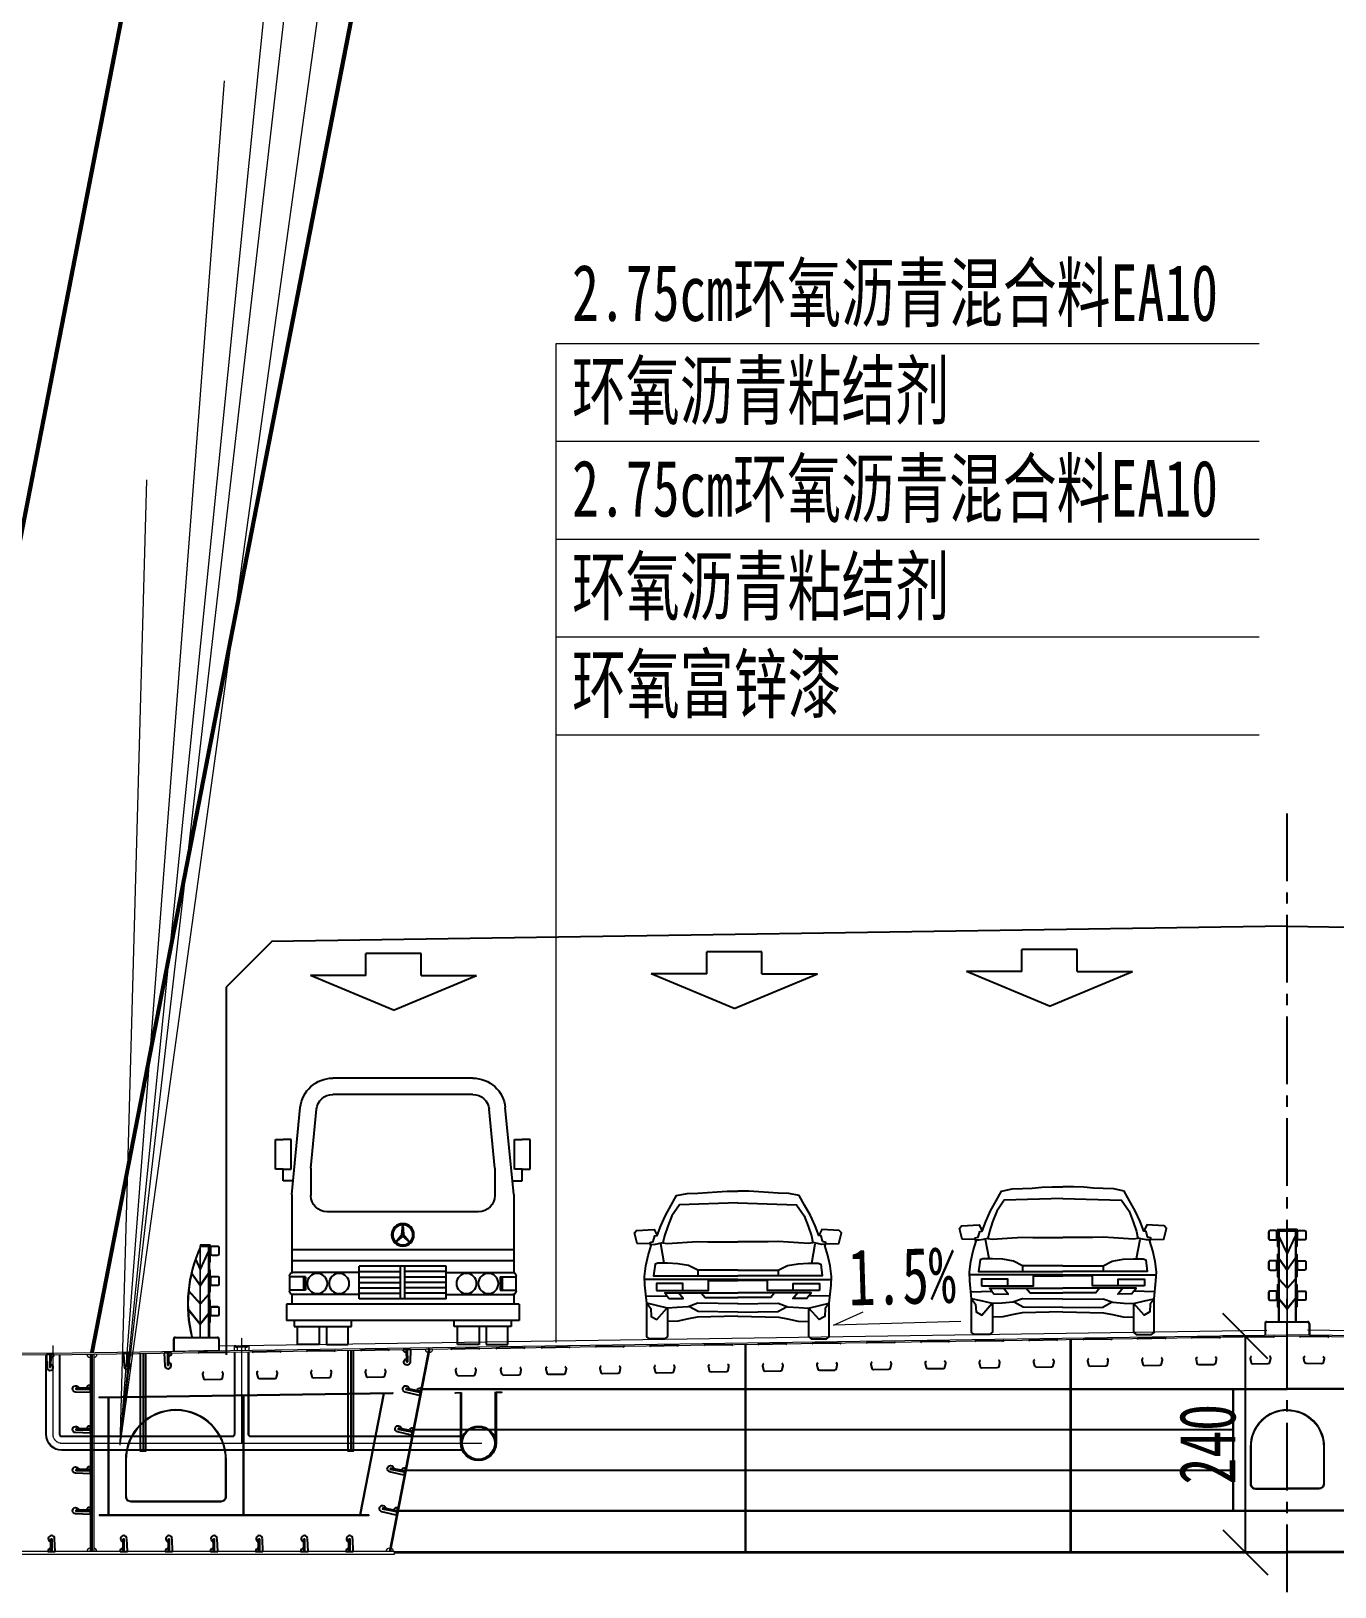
# Model space of a CAD drawing. Extents: x -2611510 to 1021013, y -44073 to 90887.
# Drawn here: x 744282 to 758718, y 38683 to 55914 of the extents above; entities that cross this region are included whole.
import ezdxf

# ---------------------------------------------------------------- set-up
doc = ezdxf.new("R2010")
doc.units = 0
doc.linetypes.add('CENTER', pattern=[2, 1.25, -0.25, 0.25, -0.25])
doc.linetypes.add('CENTER2', pattern=[1.125, 0.75, -0.125, 0.125, -0.125])
doc.layers.get('Defpoints').update_dxf_attribs({"color": 8})
doc.layers.add('Dim', color=4, linetype='Continuous')
doc.layers.add('车', color=4, linetype='Continuous')
for name, color, linetype, lineweight in [('中心线', 2, 'CENTER', 15), ('文字', 7, 'Continuous', 15), ('标注', 3, 'Continuous', 18), ('细实线', 7, 'Continuous', 15), ('钢板粗线', 1, 'Continuous', 25), ('钢板细线', 6, 'Continuous', 15)]:
    doc.layers.add(name, color=color, linetype=linetype, lineweight=lineweight)
doc.styles.add('fs', font='', dxfattribs={"width": 0.7})
doc.styles.get("Standard").update_dxf_attribs({"font": '', "width": 0.7})
doc.styles.get('fs').set_extended_font_data('仿宋_GB2312')
doc.styles.get('Standard').set_extended_font_data('仿宋_GB2312')
doc.dimstyles.new('250-1', dxfattribs={"dimscale": 250, "dimtxt": 2.5, "dimasz": 2, "dimexe": 1, "dimexo": 1, "dimgap": 0, "dimtad": 0, "dimdec": 0, "dimlfac": 0.1, "dimrnd": 0.1, "dimzin": 12, "dimdsep": 46, "dimtxsty": 'Standard', "dimblk": 'OBLIQUE', "dimcen": -1, "dimclrd": 4, "dimclre": 256, "dimclrt": 4, "dimadec": 4, "dimazin": 0, "dimtp": 2, "dimtm": 3, "dimtfac": 0.5, "dimtdec": 0, "dimtmove": 2, "dimatfit": 3, "dimldrblk": 'OBLIQUE', "dimfxl": 5, "dimfxlon": 1, "dimtvp": 0.7, "dimtolj": 1, "dimtzin": 12, "dimarcsym": 0})

# ---------------------------------------------------------------- blocks, each defined once
blk = doc.blocks.new('A$C1F375032')
at = {"layer": '车', "ltscale": 1000}
for p, q in [((-0.838, 1.048), (-0.838, 1.716)), ((-0.838, 1.716), (0.838, 1.716)), ((0.838, 1.048), (0.838, 1.716)), ((0, 0), (-2.524, 1.048)), ((-0.838, 1.048), (-2.524, 1.048)), ((0, 0), (2.524, 1.048)), ((0.838, 1.048), (2.524, 1.048))]:
    blk.add_line(p, q, dxfattribs=at)
blk = doc.blocks.new('CAMRY-F')
at = {"color": 150}
for p, q in [((-0.718, 0.751), (-0.754, 0.941)), ((0.747, 0.751), (0.783, 0.941))]:
    blk.add_line(p, q, dxfattribs=at)
for points in [[(0.015, 0.347), (-0.386, 0.352), (-0.482, 0.317), (-0.591, 0.308), (-0.687, 0.304), (-0.797, 0.33), (-0.893, 0.352), (-0.91, 0.531), (-0.914, 0.618), (-0.901, 0.723), (-0.879, 0.827), (-0.849, 0.924), (-0.858, 0.941), (-0.988, 0.945), (-1.015, 1.05), (-0.993, 1.076), (-0.818, 1.085), (-0.788, 1.024), (-0.753, 1.12), (-0.705, 1.225), (-0.648, 1.325), (-0.596, 1.421), (-0.491, 1.443), (-0.386, 1.447), (-0.29, 1.452), (-0.194, 1.46), (-0.094, 1.465), (0.014, 1.465)], [(0.013, 0.347), (0.415, 0.352), (0.511, 0.317), (0.62, 0.308), (0.716, 0.304), (0.825, 0.33), (0.921, 0.352), (0.939, 0.531), (0.943, 0.618), (0.93, 0.723), (0.908, 0.827), (0.878, 0.924), (0.886, 0.941), (1.017, 0.945), (1.043, 1.05), (1.021, 1.076), (0.847, 1.085), (0.817, 1.024), (0.782, 1.12), (0.734, 1.225), (0.677, 1.325), (0.624, 1.421), (0.52, 1.443), (0.415, 1.447), (0.319, 1.452), (0.223, 1.46), (0.123, 1.465), (0.014, 1.465)], [(0.014, 1.349), (-0.568, 1.331), (-0.644, 1.221), (-0.684, 1.117), (-0.716, 1.021), (-0.731, 0.951), (-0.688, 0.944), (-0.588, 0.951), (-0.489, 0.959), (-0.385, 0.964), (-0.284, 0.961), (0.014, 0.961)], [(0.014, 1.349), (0.596, 1.331), (0.673, 1.221), (0.712, 1.117), (0.745, 1.021), (0.759, 0.951), (0.717, 0.944), (0.616, 0.951), (0.517, 0.959), (0.414, 0.964), (0.313, 0.961), (0.014, 0.961)], [(-0.859, 0.939), (-0.859, 0.956), (-0.827, 0.964), (-0.812, 1.021), (-0.788, 1.024)], [(-0.859, 0.939), (-0.817, 0.936), (-0.775, 0.944), (-0.731, 0.954)], [(0.888, 0.939), (0.846, 0.936), (0.804, 0.944), (0.759, 0.954)], [(0.888, 0.939), (0.888, 0.956), (0.856, 0.964), (0.841, 1.021), (0.817, 1.024)], [(-0.386, 0.679), (-0.476, 0.727), (-0.583, 0.744), (-0.686, 0.749), (-0.783, 0.749), (-0.808, 0.739), (-0.824, 0.624), (-0.386, 0.624)], [(0.014, 0.679), (-0.386, 0.679), (-0.386, 0.624), (0.014, 0.624)], [(0.014, 0.679), (0.415, 0.679), (0.415, 0.624), (0.014, 0.624)], [(0.415, 0.679), (0.505, 0.727), (0.612, 0.744), (0.715, 0.749), (0.812, 0.749), (0.837, 0.739), (0.852, 0.624), (0.414, 0.624)], [(0.014, 0.589), (-0.911, 0.589)], [(-0.533, 0.479), (-0.279, 0.479), (-0.279, 0.579), (0.014, 0.579)], [(0.014, 0.589), (0.94, 0.589)], [(0.562, 0.479), (0.307, 0.479), (0.307, 0.579), (0.014, 0.579)], [(-0.899, 0.422), (-0.692, 0.426), (-0.714, 0.456), (0.014, 0.456)], [(-0.687, 0.304), (-0.687, 0.02), (-0.714, -0.002), (-0.866, -0.002), (-0.893, 0.016), (-0.893, 0.352)], [(-0.893, 0.352), (-0.853, 0.299), (-0.849, 0.221), (-0.792, 0.19), (-0.692, 0.304)], [(-0.692, 0.426), (-0.671, 0.4), (-0.53, 0.399), (-0.576, 0.456)], [(0.014, 0.264), (-0.382, 0.269), (-0.469, 0.317)], [(-0.35, 0.456), (-0.312, 0.409), (0.014, 0.409)], [(0.378, 0.456), (0.341, 0.409), (0.014, 0.409)], [(0.928, 0.422), (0.72, 0.426), (0.742, 0.456), (0.014, 0.456)], [(0.014, 0.264), (0.411, 0.269), (0.498, 0.317)], [(0.72, 0.426), (0.7, 0.4), (0.559, 0.399), (0.605, 0.456)], [(0.716, 0.304), (0.716, 0.02), (0.742, -0.002), (0.895, -0.002), (0.921, 0.016), (0.921, 0.352)], [(0.921, 0.352), (0.882, 0.299), (0.878, 0.221), (0.821, 0.19), (0.72, 0.304)], [(0.014, 0.222), (-0.39, 0.212), (-0.478, 0.195), (-0.583, 0.173), (-0.687, 0.169)], [(0.014, 0.222), (0.419, 0.212), (0.507, 0.195), (0.612, 0.173), (0.716, 0.169)]]:
    blk.add_lwpolyline(points, dxfattribs=at)
for points in [[(-0.796, 0.479), (-0.533, 0.479), (-0.533, 0.547), (-0.796, 0.547)], [(0.825, 0.479), (0.562, 0.479), (0.562, 0.547), (0.825, 0.547)]]:
    blk.add_lwpolyline(points, close=True, dxfattribs=at)
blk = doc.blocks.new('_Oblique')
at = {"color": 0, "linetype": 'ByBlock', "lineweight": -2}
blk.add_line((-0.5, -0.5), (0.5, 0.5), dxfattribs=at)
blk = doc.blocks.new('*D164')
at = {"layer": 'Defpoints', "color": 0, "transparency": 16777216}
for p in [(758191, 41460), (757726, 39066), (758191, 39066)]:
    blk.add_point(p, dxfattribs=at)
at = {"layer": 'Dim', "lineweight": -2, "transparency": 16777216}
for p, q in [((757941, 41460), (757476, 41460)), ((757941, 39066), (757476, 39066))]:
    blk.add_line(p, q, dxfattribs=at)
at = {"layer": 'Dim', "color": 4, "lineweight": -2, "transparency": 16777216}
blk.add_line((757726, 41460), (757726, 39066), dxfattribs=at)
at = {"layer": 'Dim', "color": 4, "lineweight": -2, "transparency": 16777216, "xscale": 500, "yscale": 500, "zscale": 500}
for p, rotation in [((757726, 41460), 90), ((757726, 39066), 270)]:
    blk.add_blockref('_Oblique', p, dxfattribs=dict(at, rotation=rotation))
at = {"layer": 'Dim', "color": 4, "transparency": 16777216, "insert": (757310, 40263), "char_height": 625, "attachment_point": 5, "rotation": 90}
blk.add_mtext('\\A1;240', dxfattribs=at)
blk = doc.blocks.new('U型肋1')
at = {"layer": 'Defpoints'}
blk.add_line((-160, 0), (160, 0), dxfattribs=at)
at = {"layer": '钢板粗线', "color": 6}
for p, q in [((148, -10), (160, 0)), ((-148, -10), (-160, 0))]:
    blk.add_line(p, q, dxfattribs=at)
blk.add_lwpolyline([(-99, -220, 0.414266), (-114, -245), (-104, -285, 0.348876), (-85, -300), (85, -300, 0.348876), (104, -285), (114, -245, 0.414091), (99, -220, 0.414091)], format="xyb", dxfattribs=at)
blk = doc.blocks.new('12-140加劲 有过焊孔')
at = {"layer": 'Defpoints'}
blk.add_line((0, 0), (0, 140), dxfattribs=at)
at = {"layer": '钢板粗线', "color": 7}
for p, q in [((-6, 0), (-6, 140)), ((-6, 140), (6, 140)), ((6, 0), (6, 140)), ((41, 0), (35, 141)), ((-41, 0), (41, 0))]:
    blk.add_line(p, q, dxfattribs=at)
for centre, start, end in [((0, 140), 2.441, 260.1291), ((-6, 0), 90, 180)]:
    blk.add_arc(centre, 35, start, end, dxfattribs=at)
blk = doc.blocks.new('14-160加劲 有过焊孔')
at = {"layer": 'Defpoints'}
blk.add_line((38609, 31489), (38609, 31649), dxfattribs=at)
at = {"layer": '钢板粗线', "color": 7}
for p, q in [((38602, 31489), (38602, 31649)), ((38602, 31649), (38616, 31649)), ((38616, 31489), (38616, 31649)), ((38651, 31489), (38644, 31651)), ((38567, 31489), (38651, 31489))]:
    blk.add_line(p, q, dxfattribs=at)
for centre, start, end in [((38609, 31649), 2.4932, 258.463), ((38602, 31489), 90, 180)]:
    blk.add_arc(centre, 35, start, end, dxfattribs=at)
blk = doc.blocks.new('边护栏')
at = {"color": 1}
for p, q in [((-13, 765), (-60, 866)), ((-13, 774), (-58, 871)), ((100, 1030), (-13, 1030)), ((-13, 1030), (-13, 1020)), ((-13, 10), (-13, 1020)), ((90, 1020), (-13, 1020)), ((90, 1008), (-13, 1008)), ((-10, 10), (-10, 1020)), ((-8, 10), (-8, 1008)), ((-8, 774), (78, 958)), ((-8, 765), (78, 948)), ((-8, 755), (78, 939)), ((78, 1008), (78, 10)), ((90, 1020), (90, 10)), ((100, 1030), (100, 840)), ((-10, 573), (-105, 709)), ((-13, 583), (-104, 714)), ((-13, 590), (-103, 719)), ((-13, 755), (-62, 860)), ((-10, 573), (78, 698)), ((-8, 590), (78, 712)), ((-8, 583), (78, 705)), ((90, 840), (100, 840)), ((90, 755), (100, 755)), ((100, 755), (100, 505)), ((-13, 380), (-137, 518)), ((-13, 386), (-136, 524)), ((-13, 374), (-137, 513)), ((-8, 386), (78, 481)), ((-8, 380), (78, 475)), ((-8, 374), (78, 469)), ((90, 505), (100, 505)), ((90, 420), (100, 420)), ((100, 420), (100, 170)), ((-13, 160), (-143, 321)), ((-13, 154), (-143, 315)), ((-13, 147), (-143, 308)), ((-8, 160), (78, 265)), ((-8, 154), (78, 259)), ((-8, 147), (78, 253)), ((-285, 10), (175, 10)), ((-285, 0), (175, 0)), ((90, 170), (100, 170)), ((-310, -15), (-310, -150)), ((200, -141), (-310, -150)), ((-300, -15), (-300, -150)), ((190, -15), (190, -141)), ((200, -15), (200, -141))]:
    blk.add_line(p, q, dxfattribs=at)
for points in [[(200, 1000), (200, 930, -0.414214), (180, 910), (120, 910, -0.414214), (100, 930), (100, 1000, -0.414214), (120, 1020), (180, 1020, -0.414214)], [(192, 1000), (192, 930, -0.414214), (180, 918), (120, 918, -0.414214), (108, 930), (108, 1000, -0.414214), (120, 1012), (180, 1012, -0.414214)], [(200, 665), (200, 595, -0.414214), (180, 575), (120, 575, -0.414214), (100, 595), (100, 665, -0.414214), (120, 685), (180, 685, -0.414214)], [(192, 665), (192, 595, -0.414214), (180, 583), (120, 583, -0.414214), (108, 595), (108, 665, -0.414214), (120, 677), (180, 677, -0.414214)], [(200, 330), (200, 260, -0.414214), (180, 240), (120, 240, -0.414214), (100, 260), (100, 330, -0.414214), (120, 350), (180, 350, -0.414214)], [(192, 330), (192, 260, -0.414214), (180, 248), (120, 248, -0.414214), (108, 260), (108, 330, -0.414214), (120, 342), (180, 342, -0.414214)]]:
    blk.add_lwpolyline(points, format="xyb", close=True, dxfattribs=at)
for centre, radius, start, end in [((1346, 372), 1500, 154.8932, 193.9471), ((1346, 372), 1490, 155.7268, 194.0427), ((-285, -15), 25, 90, 180), ((175, -15), 25, 360, 90), ((175, -15), 15, 360, 90), ((-285, -15), 15, 90, 180)]:
    blk.add_arc(centre, radius, start, end, dxfattribs=at)
blk = doc.blocks.new('中护栏')
at = {"color": 1}
for p, q in [((-110, 1030), (0, 1030)), ((-110, 1030), (-110, 840)), ((-100, 1020), (0, 1020)), ((-100, 1020), (-100, 10)), ((-100, 1008), (100, 1008)), ((-88, 1008), (-88, 10)), ((-2, 774), (-88, 958)), ((-2, 765), (-88, 948)), ((-2, 755), (-88, 939)), ((-2, 10), (-2, 1008)), ((110, 1030), (0, 1030)), ((0, 1020), (0, 1030)), ((100, 1020), (0, 1020)), ((0, 10), (0, 1008)), ((3, 10), (3, 1008)), ((3, 774), (88, 958)), ((3, 765), (88, 948)), ((3, 755), (88, 939)), ((88, 1008), (88, 10)), ((100, 1020), (100, 10)), ((110, 1030), (110, 840)), ((-110, 840), (-100, 840)), ((-110, 755), (-110, 505)), ((-110, 755), (-100, 755)), ((-2, 590), (-88, 712)), ((-2, 583), (-88, 705)), ((0, 573), (-88, 698)), ((0, 573), (88, 698)), ((3, 590), (88, 712)), ((3, 583), (88, 705)), ((100, 840), (110, 840)), ((100, 755), (110, 755)), ((110, 755), (110, 505)), ((-110, 505), (-100, 505)), ((-110, 420), (-110, 170)), ((-110, 420), (-100, 420)), ((-2, 386), (-88, 481)), ((-2, 380), (-88, 475)), ((-2, 374), (-88, 469)), ((3, 386), (88, 481)), ((3, 380), (88, 475)), ((3, 374), (88, 469)), ((100, 505), (110, 505)), ((100, 420), (110, 420)), ((110, 420), (110, 170)), ((-2, 160), (-88, 265)), ((-2, 154), (-88, 259)), ((-2, 147), (-88, 253)), ((3, 160), (88, 265)), ((3, 154), (88, 259)), ((3, 147), (88, 253)), ((-225, 10), (225, 10)), ((-225, 0), (225, 0)), ((-110, 170), (-100, 170)), ((100, 170), (110, 170)), ((-250, -15), (-250, -140)), ((-240, -15), (-240, -140)), ((240, -15), (240, -140)), ((250, -15), (250, -140))]:
    blk.add_line(p, q, dxfattribs=at)
for points in [[(-210, 1000), (-210, 930, 0.414214), (-190, 910), (-130, 910, 0.414214), (-110, 930), (-110, 1000, 0.414214), (-130, 1020), (-190, 1020, 0.414214)], [(-202, 1000), (-202, 930, 0.414214), (-190, 918), (-130, 918, 0.414214), (-118, 930), (-118, 1000, 0.414214), (-130, 1012), (-190, 1012, 0.414214)], [(210, 1000), (210, 930, -0.414214), (190, 910), (130, 910, -0.414214), (110, 930), (110, 1000, -0.414214), (130, 1020), (190, 1020, -0.414214)], [(202, 1000), (202, 930, -0.414214), (190, 918), (130, 918, -0.414214), (118, 930), (118, 1000, -0.414214), (130, 1012), (190, 1012, -0.414214)], [(-210, 665), (-210, 595, 0.414214), (-190, 575), (-130, 575, 0.414214), (-110, 595), (-110, 665, 0.414214), (-130, 685), (-190, 685, 0.414214)], [(-202, 665), (-202, 595, 0.414214), (-190, 583), (-130, 583, 0.414214), (-118, 595), (-118, 665, 0.414214), (-130, 677), (-190, 677, 0.414214)], [(210, 665), (210, 595, -0.414214), (190, 575), (130, 575, -0.414214), (110, 595), (110, 665, -0.414214), (130, 685), (190, 685, -0.414214)], [(202, 665), (202, 595, -0.414214), (190, 583), (130, 583, -0.414214), (118, 595), (118, 665, -0.414214), (130, 677), (190, 677, -0.414214)], [(-210, 330), (-210, 260, 0.414214), (-190, 240), (-130, 240, 0.414214), (-110, 260), (-110, 330, 0.414214), (-130, 350), (-190, 350, 0.414214)], [(210, 330), (210, 260, -0.414214), (190, 240), (130, 240, -0.414214), (110, 260), (110, 330, -0.414214), (130, 350), (190, 350, -0.414214)], [(-202, 330), (-202, 260, 0.414214), (-190, 248), (-130, 248, 0.414214), (-118, 260), (-118, 330, 0.414214), (-130, 342), (-190, 342, 0.414214)], [(202, 330), (202, 260, -0.414214), (190, 248), (130, 248, -0.414214), (118, 260), (118, 330, -0.414214), (130, 342), (190, 342, -0.414214)]]:
    blk.add_lwpolyline(points, format="xyb", close=True, dxfattribs=at)
for centre, radius, start, end in [((-225, -15), 25, 90, 180), ((-225, -15), 15, 90, 180), ((225, -15), 25, 360, 90), ((225, -15), 15, 360, 90)]:
    blk.add_arc(centre, radius, start, end, dxfattribs=at)
blk = doc.blocks.new('排水')
at = {"layer": 'Defpoints', "color": 8}
for p, q in [((-3170, -64), (-3170, -1144)), ((-870, -29), (-870, -1144))]:
    blk.add_line(p, q, dxfattribs=at)
at = {"layer": '中心线', "color": 8, "ltscale": 0.3}
for p, q in [((-4170, 24), (-4170, -958)), ((-2080, 108), (-2080, -1058)), ((-4070, -1058), (580, -1058))]:
    blk.add_line(p, q, dxfattribs=at)
blk.add_arc((-4070, -958), 100, 180, 270, dxfattribs=at)
at = {"layer": '细实线', "color": 8}
for p, q in [((-4250, -78), (-4250, -958)), ((-4242, -79), (-4242, -958)), ((-4098, -77), (-4098, -958)), ((-4090, -77), (-4090, -958)), ((-2160, -48), (-2160, -958)), ((-2152, -48), (-2152, -958)), ((-2008, -46), (-2008, -958)), ((-2000, -46), (-2000, -958)), ((-4070, -978), (-2180, -978)), ((-4070, -986), (-2180, -986)), ((-1980, -978), (374, -978)), ((-1980, -986), (370, -986)), ((-4070, -1130), (370, -1130)), ((-4070, -1138), (374, -1138))]:
    blk.add_line(p, q, dxfattribs=at)
for points in [[(-2124, -33), (-2124, 2), (-2144, 2), (-2144, 18), (-2160, 18), (-2160, -32)], [(-2036, -30), (-2036, 5), (-2016, 5), (-2016, 21), (-2000, 21), (-2000, -30)]]:
    blk.add_lwpolyline(points, dxfattribs=at)
blk.add_lwpolyline([(-2144, 18), (-2016, 20), (-2016, 5), (-2144, 3)], close=True, dxfattribs=at)
for centre, radius, start, end in [((-4070, -958), 180, 180, 270), ((-4070, -958), 172, 180, 270), ((-4070, -958), 28, 180, 270), ((-4070, -958), 20, 180, 270), ((-2180, -958), 20, 270, 0), ((-2180, -958), 28, 270, 0), ((-1980, -958), 28, 180, 270), ((-1980, -958), 20, 180, 270)]:
    blk.add_arc(centre, radius, start, end, dxfattribs=at)
at = {"layer": '钢板粗线', "color": 8}
for p, q in [((356, -1058), (356, -497)), ((733, -1058), (733, -491))]:
    blk.add_line(p, q, dxfattribs=at)
for points in [[(-3203, -64), (-3203, -1144), (-3138, -1144), (-3138, -63)], [(-903, -30), (-903, -1144), (-838, -1144), (-838, -29)]]:
    blk.add_lwpolyline(points, dxfattribs=at)
blk.add_lwpolyline([(799, -490), (799, -496), (739, -497), (739, -1058, -1), (350, -1058), (350, -503), (290, -504), (290, -498)], format="xyb", dxfattribs=at)
for radius in [188, 180]:
    blk.add_circle((544, -1058), radius, dxfattribs=at)
blk = doc.blocks.new('hghgh')
at = {"color": 7, "linetype": 'Continuous'}
for p, q in [((3039.592, 71.265), (3047.345, 71.265)), ((3039.591, 70.361), (3047.345, 70.361)), ((3037.321, 64.82), (3037.792, 69.634)), ((3038.371, 66.275), (3038.691, 69.546)), ((3048.564, 66.275), (3048.244, 69.546)), ((3049.614, 64.82), (3049.143, 69.634)), ((3036.418, 66.229), (3036.418, 67.865)), ((3036.418, 67.865), (3036.85, 67.865)), ((3037.283, 67.865), (3036.85, 67.865)), ((3037.283, 66.229), (3037.283, 67.865)), ((3049.653, 66.229), (3049.653, 67.865)), ((3049.653, 67.865), (3050.085, 67.865)), ((3050.518, 67.865), (3050.085, 67.865)), ((3050.518, 66.229), (3050.518, 67.865)), ((3036.85, 66.229), (3036.418, 66.229)), ((3036.85, 66.229), (3037.283, 66.229)), ((3036.85, 65.581), (3036.85, 66.229)), ((3037.396, 65.581), (3036.85, 65.581)), ((3049.54, 65.581), (3050.085, 65.581)), ((3050.085, 66.229), (3049.653, 66.229)), ((3050.085, 65.581), (3050.085, 66.229)), ((3050.085, 66.229), (3050.518, 66.229)), ((3037.321, 64.82), (3037.321, 60.485)), ((3049.614, 64.82), (3049.614, 60.485)), ((3039.274, 63.866), (3047.661, 63.866)), ((3037.321, 61.759), (3049.614, 61.759)), ((3037.201, 60.314), (3037.201, 59.471)), ((3037.321, 61.156), (3049.614, 61.156)), ((3041.059, 60.855), (3045.877, 60.855)), ((3041.059, 60.554), (3043.347, 60.554)), ((3045.877, 60.554), (3043.588, 60.554)), ((3049.735, 60.314), (3049.735, 59.471)), ((3037.963, 60.254), (3037.963, 59.531)), ((3038.083, 60.254), (3038.083, 59.531)), ((3041.059, 60.253), (3043.347, 60.253)), ((3041.059, 59.952), (3043.347, 59.952)), ((3041.059, 59.651), (3043.347, 59.651)), ((3045.877, 60.253), (3043.588, 60.253)), ((3045.877, 59.952), (3043.588, 59.952)), ((3045.877, 59.651), (3043.588, 59.651)), ((3048.852, 60.254), (3048.852, 59.531)), ((3048.973, 60.254), (3048.973, 59.531)), ((3037.02, 58.748), (3049.915, 58.748)), ((3037.02, 58.748), (3037.02, 57.844)), ((3037.321, 59.301), (3037.321, 58.748)), ((3041.059, 59.35), (3043.347, 59.35)), ((3041.059, 59.049), (3045.877, 59.049)), ((3045.877, 59.35), (3043.588, 59.35)), ((3049.614, 59.301), (3049.614, 58.748)), ((3049.915, 58.748), (3049.915, 57.844)), ((3037.02, 57.844), (3049.915, 57.844)), ((3037.46, 57.844), (3037.46, 57.513)), ((3040.625, 57.513), (3040.625, 57.844)), ((3046.311, 57.513), (3046.311, 57.844)), ((3049.476, 57.844), (3049.476, 57.513)), ((3037.46, 57.513), (3040.625, 57.513)), ((3037.646, 56.515), (3037.646, 57.513)), ((3038.845, 57.513), (3038.845, 56.515)), ((3039.24, 57.513), (3039.24, 56.515)), ((3040.438, 56.515), (3040.438, 57.513)), ((3049.476, 57.513), (3046.311, 57.513)), ((3046.497, 56.515), (3046.497, 57.513)), ((3047.696, 57.513), (3047.696, 56.515)), ((3048.091, 57.513), (3048.091, 56.515)), ((3049.289, 56.515), (3049.289, 57.513)), ((3038.845, 56.515), (3037.646, 56.515)), ((3039.24, 56.515), (3040.438, 56.515)), ((3047.696, 56.515), (3046.497, 56.515)), ((3048.091, 56.515), (3049.289, 56.515))]:
    blk.add_line(p, q, dxfattribs=at)
at = {"color": 7}
for p, q in [((3038.371, 66.275), (3038.371, 64.769)), ((3048.564, 66.275), (3048.564, 64.769)), ((3041.059, 60.495), (3037.381, 60.495)), ((3041.059, 59.049), (3041.059, 60.855)), ((3043.347, 59.049), (3043.347, 60.855)), ((3043.588, 59.049), (3043.588, 60.855)), ((3043.588, 59.049), (3043.588, 60.855)), ((3045.877, 59.049), (3045.877, 60.855)), ((3045.877, 60.495), (3049.554, 60.495)), ((3038.083, 60.254), (3037.201, 60.254)), ((3038.083, 59.531), (3037.201, 59.531)), ((3048.852, 60.254), (3049.735, 60.254)), ((3048.852, 59.531), (3049.735, 59.531)), ((3041.059, 59.291), (3037.381, 59.291)), ((3045.877, 59.291), (3049.554, 59.291))]:
    blk.add_line(p, q, dxfattribs=at)
blk.add_lwpolyline([(3043.468, 62.521), (3043.863, 62.19), (3043.515, 62.604), (3043.468, 63.144), (3043.421, 62.604), (3043.073, 62.19)], close=True, dxfattribs=at)
for centre, radius in [((3043.468, 62.585), 0.619), ((3043.468, 62.585), 0.559), ((3038.731, 59.893), 0.559), ((3039.941, 59.893), 0.559), ((3046.994, 59.893), 0.559), ((3048.205, 59.893), 0.559)]:
    blk.add_circle(centre, radius, dxfattribs=at)
at = {"color": 7, "linetype": 'Continuous'}
for centre, radius, start, end in [((3039.59, 69.458), 1.807, 89.9254, 174.41387), ((3047.345, 69.458), 1.807, 5.58613, 90), ((3039.59, 69.458), 0.903, 89.9254, 174.41387), ((3047.345, 69.458), 0.903, 5.58613, 90)]:
    blk.add_arc(centre, radius, start, end, dxfattribs=at)
at = {"color": 7}
for centre, radius, start, end in [((3039.274, 64.769), 0.903, 180, 270), ((3047.661, 64.769), 0.903, 270, 0), ((3037.381, 60.314), 0.181, 90, 180), ((3049.554, 60.314), 0.181, 0, 90), ((3037.381, 59.471), 0.181, 180, 270), ((3049.554, 59.471), 0.181, 270, 0)]:
    blk.add_arc(centre, radius, start, end, dxfattribs=at)

msp = doc.modelspace()

# ---------------------------------------------------------------- linework, layer by layer
for p, q in [((748561.8, 73000.7), (742398.2, 41291.9)), ((748586.2, 73000.7), (742422.6, 41291.7)), ((751108.6, 73000.7), (744942.3, 41277.7)), ((751133, 73000.7), (744966.8, 41278.1))]:
    msp.add_line(p, q)
at = {"color": 8}
for p, q in [((748574, 73000.7), (742410.4, 41291.8)), ((751120.8, 73000.7), (744954.5, 41277.9)), ((751120.8, 73000.7), (744954.5, 41277.9)), ((758190.8, 46000.6), (746944.6, 45831.9)), ((758190.8, 46000.6), (769437, 45831.9)), ((746948.8, 45832), (746440.8, 45324)), ((746440.8, 45324), (746440.8, 41253.9))]:
    msp.add_line(p, q, dxfattribs=at)
at = {"lineweight": 15}
for p in [(749653, 72000.7), (747834, 62642.7), (747177, 59262.7), (746418.9, 55362.7), (745560, 50943.7)]:
    msp.add_line(p, (745264.8, 40253.6), dxfattribs=at)
at = {"color": 6, "linetype": 'CENTER2', "ltscale": 1000}
msp.add_line((758190.8, 22875.5), (758190.8, 47296), dxfattribs=at)
at = {"layer": 'Defpoints'}
for p, q in [((752190.6, 41370.4), (752190.6, 39076.4)), ((755790.6, 41424.4), (755790.6, 39076.4)), ((748691.1, 41333.9), (748252.3, 39076.4)), ((748602.1, 40876.4), (758191.1, 40876.4)), ((757590.8, 40876.4), (757590.8, 39526.4)), ((767779.5, 40876.4), (758190.6, 40876.4)), ((748514.7, 40426.4), (757590.8, 40426.4)), ((748427.2, 39976.4), (757590.8, 39976.4)), ((748339.7, 39526.4), (758191.1, 39526.4)), ((768041.9, 39526.4), (758190.6, 39526.4))]:
    msp.add_line(p, q, dxfattribs=at)
at = {"layer": 'Defpoints', "color": 8}
for p, q in [((744955.3, 41259.1), (744955.3, 39076.4)), ((745035.6, 40783.1), (748286, 40831.8)), ((745135.6, 40784.6), (745135.6, 39476.4)), ((746635.3, 39481.4), (746635.3, 40807.1)), ((748185.7, 40830.3), (747922.5, 39476.4)), ((748022.5, 39476.4), (745035.6, 39476.4))]:
    msp.add_line(p, q, dxfattribs=at)
at = {"layer": '文字'}
for p, q in [((750096, 41391.6), (750096, 52454.7)), ((750096, 52454.7), (757878.5, 52454.7)), ((750096, 51371.3), (757878.5, 51371.3)), ((750096, 50288), (757878.5, 50288)), ((750096, 49204.7), (757878.5, 49204.7)), ((750096, 48121.3), (757878.5, 48121.3)), ((753167.4, 41580.5), (753494.2, 41728.6)), ((754577.1, 41621.8), (753167.4, 41580.5))]:
    msp.add_line(p, q, dxfattribs=at)
at = {"layer": '钢板细线'}
for p, q in [((752184.6, 41370.4), (752184.6, 39076.4)), ((752196.6, 41370.5), (752196.6, 39076.4)), ((755784.6, 41424.4), (755784.6, 39076.4)), ((755796.6, 41424.5), (755796.6, 39076.4)), ((748680.8, 41317.8), (748245.1, 39076.4)), ((748695.1, 41318), (748259.4, 39076.4)), ((748608.3, 40871.4), (758191.1, 40871.4)), ((748610.2, 40881.4), (758191.1, 40881.4)), ((757585.8, 40871.4), (757585.8, 39531.4)), ((757595.8, 40871.4), (757595.8, 39531.4)), ((767771.4, 40881.4), (758190.6, 40881.4)), ((767773.4, 40871.4), (758190.6, 40871.4)), ((745035.5, 40788.1), (748285.9, 40836.8)), ((745035.7, 40778.1), (745035.5, 40788.1)), ((745035.7, 40778.1), (748286.1, 40826.8)), ((745130.6, 40779.5), (745130.6, 39481.4)), ((745140.6, 40779.6), (745140.6, 39481.4)), ((746630.3, 39481.4), (746630.3, 40802)), ((746640.3, 39481.4), (746640.3, 40802.1)), ((748179.6, 40825.2), (747918.4, 39481.4)), ((748189.8, 40825.4), (747928.6, 39481.4)), ((748285.9, 40836.8), (748286.1, 40826.8)), ((748520.8, 40421.4), (757585.8, 40421.4)), ((748522.8, 40431.4), (757585.8, 40431.4)), ((748435.3, 39981.4), (757585.8, 39981.4)), ((748433.4, 39971.4), (757585.8, 39971.4)), ((748022.5, 39481.4), (745035.6, 39481.4)), ((745035.6, 39481.4), (745035.6, 39471.4)), ((748022.5, 39471.4), (745035.6, 39471.4)), ((748022.5, 39481.4), (748022.5, 39471.4)), ((748345.9, 39521.4), (758191.1, 39521.4)), ((748347.8, 39531.4), (758191.1, 39531.4)), ((768033.8, 39531.4), (758190.6, 39531.4)), ((768035.8, 39521.4), (758190.6, 39521.4)), ((748302.3, 39076.4), (739606.3, 39076.4)), ((748302.3, 39040.4), (739606.3, 39040.4)), ((748302.3, 39076.4), (748302.3, 39040.4)), ((748302.3, 39076.4), (758191.1, 39076.4)), ((748302.3, 39060.4), (758191.1, 39060.4)), ((768079.4, 39076.4), (758190.6, 39076.4)), ((768079.4, 39060.4), (758190.6, 39060.4))]:
    msp.add_line(p, q, dxfattribs=at)
at = {"layer": '钢板细线', "color": 3}
for p, q in [((744935.3, 41258.8), (744935.3, 39076.4)), ((744975.3, 41259.4), (744975.3, 39076.4))]:
    msp.add_line(p, q, dxfattribs=at)
at = {"layer": '钢板细线', "elevation": 0}
for points in [[(746365.8, 41354.1), (757965.8, 41528.1)], [(770015.8, 41354.1), (758415.8, 41528.1)], [(735441.1, 41361.6), (744491.1, 41270.9), (758190.8, 41476.4)], [(735441.1, 41345.6), (744491.1, 41254.9), (758190.8, 41460.4)], [(780940.6, 41361.6), (771890.6, 41270.9), (758190.8, 41476.4)], [(780940.6, 41345.6), (771890.5, 41254.9), (758190.8, 41460.4)]]:
    msp.add_lwpolyline(points, dxfattribs=at)
at = {"layer": '钢板细线'}
for points in [[(746445.3, 40086.4, 1), (745325.3, 40086.4), (745325.3, 39686.4, 0.4142136), (745385.3, 39626.4), (746385.3, 39626.4, 0.4142136), (746445.3, 39686.4)], [(746435.3, 40086.4, 1), (745335.3, 40086.4), (745335.3, 39686.4, 0.4142136), (745385.3, 39636.4), (746385.3, 39636.4, 0.4142136), (746435.3, 39686.4)]]:
    msp.add_lwpolyline(points, format="xyb", close=True, dxfattribs=at)
for points in [[(758190.8, 40646.4, 0.4145154), (757780.4, 40236.4), (757780.4, 39826.4, 0.4142136), (757840.4, 39766.4), (758190.8, 39766.4)], [(758190.8, 40636.4, 0.4145229), (757790.4, 40236.4), (757790.4, 39826.4, 0.4142136), (757840.4, 39776.4), (758190.8, 39776.4)], [(758190.8, 40646.4, -0.4145154), (758601.3, 40236.4), (758601.3, 39826.4, -0.4142136), (758541.3, 39766.4), (758190.8, 39766.4)], [(758190.8, 40636.4, -0.4145229), (758591.3, 40236.4), (758591.3, 39826.4, -0.4142136), (758541.3, 39776.4), (758190.8, 39776.4)]]:
    msp.add_lwpolyline(points, format="xyb", dxfattribs=at)
for centre, start, end in [((744935.3, 41259.8), 182.49731, 270), ((744975.3, 41259.4), 270, 0.85937), ((748680.8, 41317.8), 180.86234, 259), ((748695.1, 41318), 259, 0.85937), ((744935.3, 39076.4), 90, 180), ((744975.3, 39076.4), 0, 90), ((748245.1, 39076.4), 79, 180), ((748259.4, 39076.4), 0, 79)]:
    msp.add_arc(centre, 35, start, end, dxfattribs=at)

# ---------------------------------------------------------------- block references
for name, p, xscale, yscale, zscale in [('hghgh', (1357091, 30064.9), -200, 200, 200), ('CAMRY-F', (755690.8, 41482.7), 1114.105263154488, 1114.105263154488, 1114.105263154488), ('CAMRY-F', (752092.8, 41433.3), 1114.105263154488, 1114.105263154488, 1114.105263154488)]:
    msp.add_blockref(name, p, dxfattribs=dict(xscale=xscale, yscale=yscale, zscale=zscale))
msp.add_blockref('排水', (748690.8, 41333.9))
at = {"layer": '标注', "color": 7, "xscale": -364.7368421079591, "yscale": 364.7368421079591, "zscale": 364.7368421052631}
for p in [(748294.6, 45071.7), (752068.2, 45090.2), (755558.3, 45115.7)]:
    msp.add_blockref('A$C1F375032', p, dxfattribs=at)
at = {"layer": '标注'}
for name, p in [('中护栏', (758190.8, 41613.5)), ('边护栏', (746165.9, 41441))]:
    msp.add_blockref(name, p, dxfattribs=at)
at = {"layer": '细实线'}
for p, rotation in [((744493.5, 41255), 179.4262908401), ((745346.3, 41267.9), 180.9806856942538), ((745796.3, 41274.6), 180.9806856942538)]:
    msp.add_blockref('12-140加劲 有过焊孔', p, dxfattribs=dict(at, rotation=rotation))
at = {"layer": '钢板细线'}
for name, p, rotation in [('U型肋1', (751291, 41356.9), 0.8593722436391068), ('U型肋1', (751891, 41365.9), 0.8593722436391068), ('U型肋1', (752491, 41374.9), 0.8593722436391068), ('U型肋1', (753091, 41383.9), 0.8593722436391068), ('U型肋1', (753691, 41392.9), 0.8593722436391068), ('U型肋1', (754291, 41401.9), 0.8593722436391068), ('U型肋1', (754891, 41410.9), 0.8593722436391068), ('U型肋1', (755491, 41419.9), 0.8593722436391068), ('U型肋1', (756091, 41428.9), 0.8593722436391068), ('U型肋1', (756691, 41437.9), 0.8593722436391068), ('U型肋1', (757291, 41446.9), 0.8593722436391068), ('U型肋1', (757891, 41455.9), 0.8593722436391068), ('U型肋1', (746291.2, 41281.9), 0.8593722436389808), ('U型肋1', (746891.1, 41290.9), 0.8593722436389808), ('U型肋1', (747491.1, 41299.9), 0.8593722436389808), ('U型肋1', (748091.1, 41308.9), 0.8593722436389808), ('U型肋1', (749091, 41323.9), 0.8593722436391068), ('U型肋1', (749591, 41331.4), 0.8593722436391068), ('U型肋1', (750091, 41338.9), 0.8593722436391068), ('U型肋1', (750691, 41347.9), 0.8593722436391068), ('12-140加劲 有过焊孔', (744507.1, 39076.4), 359.9999999999935), ('12-140加劲 有过焊孔', (745307.3, 39076.4), 359.9999999999935), ('12-140加劲 有过焊孔', (745807.3, 39076.4), 359.9999999999935), ('12-140加劲 有过焊孔', (746307.3, 39076.4), 359.9999999999935), ('12-140加劲 有过焊孔', (746807.3, 39076.4), 359.9999999999935), ('12-140加劲 有过焊孔', (747307.3, 39076.4), 359.9999999999935), ('12-140加劲 有过焊孔', (747807.3, 39076.4), 359.9999999999935)]:
    msp.add_blockref(name, p, dxfattribs=dict(at, rotation=rotation))
at = {"layer": '钢板细线', "xscale": -1}
for name, p, rotation in [('U型肋1', (758490.6, 41455.9), 359.1406277563609), ('12-140加劲 有过焊孔', (748441.1, 41314.2), 180.8593722436302), ('14-160加劲 有过焊孔', (776424.6, 79485.8), 89.9999999999997), ('14-160加劲 有过焊孔', (786866.6, 72736.3), 78.99999999988015), ('14-160加劲 有过焊孔', (776424.6, 79035.8), 89.9999999999997), ('14-160加劲 有过焊孔', (786780.7, 72294.5), 78.99999999988015), ('14-160加劲 有过焊孔', (776424.6, 78585.8), 89.9999999999997), ('14-160加劲 有过焊孔', (786694.9, 71852.8), 78.99999999988015), ('14-160加劲 有过焊孔', (776424.6, 78135.8), 89.9999999999997), ('14-160加劲 有过焊孔', (786609, 71411.1), 78.99999999988015)]:
    msp.add_blockref(name, p, dxfattribs=dict(at, rotation=rotation))

# ---------------------------------------------------------------- texts
at = {"layer": '标注', "color": 7, "style": 'fs', "width": 0.7}
for s, rotation, p in [('2.75cm环氧沥青混合料EA10', 360, (750271, 52704.7)), ('环氧沥青粘结剂', 360, (750271, 51621.3)), ('2.75cm环氧沥青混合料EA10', 360, (750271, 50538)), ('环氧沥青粘结剂', 360, (750271, 49454.7)), ('环氧富锌漆', 360, (750271, 48371.3)), ('1.5%%%', 1.67899, (753338.5, 41798.9))]:
    msp.add_text(s, height=625, rotation=rotation, dxfattribs=at).set_placement(p)

# ---------------------------------------------------------------- dimensions: what is measured, and where the dimension line sits
at = {"layer": 'Dim'}
dim = msp.add_linear_dim(base=(757725.9, 39066.2), p1=(758190.8, 41460.4), p2=(758190.8, 39066.2), angle=90, text='240', dimstyle='250-1', override={"dimblk": 'Oblique'}, dxfattribs=at)
dim.commit()
dim.dimension.update_dxf_attribs({"geometry": '*D164', "text_midpoint": (757309.6, 40263.3)})

doc.saveas('drawing.dxf')
